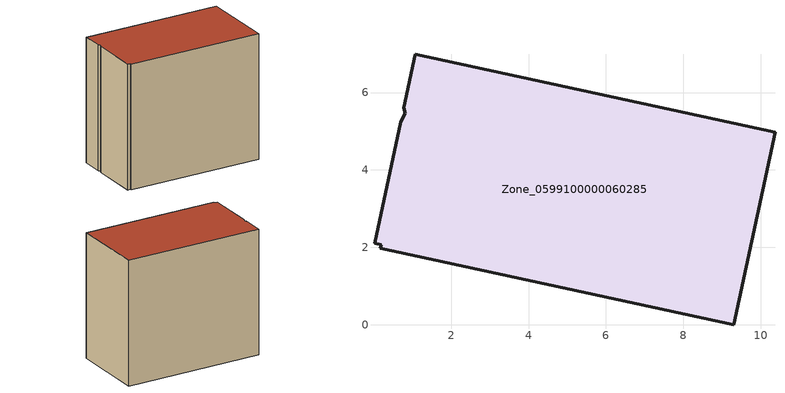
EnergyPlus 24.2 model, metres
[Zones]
Zone_0599100000060285
 floor ground (C_G): 0.69,5.24 0.82,5.47 0.77,5.6 1.07,6.99 10.37,4.98 9.3,0 0.17,1.97 0.19,2.07 0.02,2.1 z0
 wall outside (C_F): 9.3,0 10.37,4.98 1.07,6.99 0.77,5.6 0.82,5.47 0.69,5.24 0.02,2.1 0.19,2.07 0.17,1.97 9.3,0 z0:8.58
 roof outside (C_R): 0.82,5.47 0.69,5.24 0.02,2.1 0.19,2.07 0.17,1.97 9.3,0 10.37,4.98 1.07,6.99 0.77,5.6 z8.58
[BUILDING]
Pand.0599100000060285: North Axis=0; Terrain=City; Loads Convergence Tolerance Value=0.04; Temperature Convergence Tolerance Value=0.4; Solar Distribution=FullExterior; Maximum Number of Warmup Days=25; Minimum Number of Warmup Days=1
[Site:Location]
Rotterdam.The.Hague.AP_ZH_NLD Design_Conditions: Latitude=51.96; Longitude=4.45; Time Zone=1; Elevation=-4.5
[SITE:GROUNDTEMPERATURE:BUILDINGSURFACE]
18, 18, 18, 18, 18, 18, 18, 18, 18, 18, 18, 18
[MATERIAL] Thermal Absorptance=0.9; Solar Absorptance=0.7; Visible Absorptance=0.7
Name | Roughness | Thickness | Conductivity | Density | Specific Heat
G.TI.1975-1991 | MediumSmooth | 0.15 | 0.288461 | 540 | 1210
F.TI.1975-1991 | Rough | 0.3 | 0.230769 | 1920 | 840
R.TI.1975-1991 | MediumRough | 0.2 | 0.153846 | 1500 | 1000
[CONSTRUCTION]
C_G: G.TI.1975-1991
C_F: F.TI.1975-1991
C_R: R.TI.1975-1991
[ZONE]
Zone_0599100000060285: Type=1; Multiplier=1; Ceiling Height=Autocalculate; Volume=Autocalculate; Floor Area=autocalculate; Part of Total Floor Area=Yes
[ZONEINFILTRATION:DESIGNFLOWRATE]
Infil_Zone_0599100000060285: Zone or ZoneList or Space or SpaceList=Zone_0599100000060285; Schedule=AlwaysOn; Design Flow Rate Calculation Method=Flow/Area; Flow Rate per Floor Area=0.003; Constant Term Coefficient=1; Temperature Term Coefficient=0; Velocity Term Coefficient=0; Velocity Squared Term Coefficient=0
[HVACTEMPLATE:ZONE:IDEALLOADSAIRSYSTEM]
Zone_0599100000060285: Maximum Heating Supply Air Temperature=50; Minimum Cooling Supply Air Temperature=13; Maximum Heating Supply Air Humidity Ratio=0.0156; Minimum Cooling Supply Air Humidity Ratio=0.0077; Heating Limit=NoLimit; Cooling Limit=NoLimit; Dehumidification Control Type=ConstantSensibleHeatRatio; Cooling Sensible Heat Ratio=0.7; Dehumidification Setpoint=60; Humidification Control Type=None; Humidification Setpoint=30; Outdoor Air Method=None; Outdoor Air Flow Rate per Person=0.00944; Outdoor Air Flow Rate per Zone Floor Area=0; Outdoor Air Flow Rate per Zone=0; Demand Controlled Ventilation Type=None; Outdoor Air Economizer Type=NoEconomizer; Heat Recovery Type=None; Sensible Heat Recovery Effectiveness=0.7; Latent Heat Recovery Effectiveness=0.65
[ZONECONTROL:THERMOSTAT]
ThermostatControl_Zone_0599100000060285: Zone or ZoneList=Zone_0599100000060285; Control Type Schedule=DualSetpointControlType; Control 1=Thermostat_Zone_0599100000060285; Temperature Difference Between Cutout And Setpoint=0
[THERMOSTATSETPOINT:DUALSETPOINT]
Thermostat_Zone_0599100000060285: Heating Setpoint Temperature Schedule=HeatingSetpoint_Zone_0599100000060285; Cooling Setpoint Temperature Schedule=CoolingSetpoint_Zone_0599100000060285
[SCHEDULE:COMPACT]
HeatingSetpoint_Zone_0599100000060285: Through: 12/31, For: AllDays, Until: 24:00, 21
CoolingSetpoint_Zone_0599100000060285: Through: 12/31, For: AllDays, Until: 24:00, 24
DualSetpointControlType: Through: 12/31, For: AllDays, Until: 24:00, 4
AlwaysOn: Through: 12/31, For: AllDays, Until: 24:00, 1
